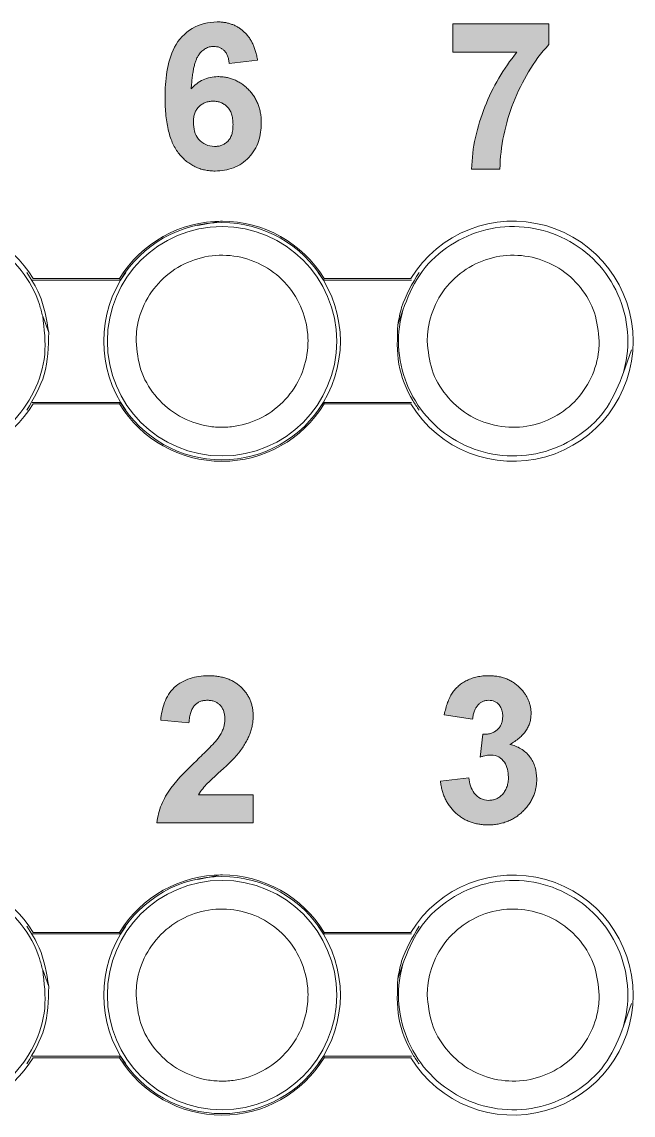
# Model space of a CAD drawing. Extents: x 222 to 1672, y 144 to 807.
# Drawn here: x 459.86 to 465.19, y 457.83 to 467.36 of the extents above; entities that cross this region are included whole.
import ezdxf

# ---------------------------------------------------------------- set-up
doc = ezdxf.new("R2010")
doc.units = 0
doc.header["$LTSCALE"] = 2
doc.header["$MEASUREMENT"] = 0
doc.layers.get('0').update_dxf_attribs({"linetype": 'CONTINUOUS'})
doc.layers.add('DIM', color=7, linetype='CONTINUOUS')

msp = doc.modelspace()

# ---------------------------------------------------------------- hatches: boundary and pattern name
at = {"layer": 'DIM', "lineweight": 5}
h = msp.add_hatch(color=256, dxfattribs=at)
edge = h.paths.add_edge_path(flags=0)
edge.add_spline(control_points=[(461.33569, 466.77605), (461.33696, 466.79407), (461.33939, 466.82851), (461.34445, 466.87769), (461.35078, 466.92208), (461.35851, 466.96172), (461.367, 466.99679), (461.37701, 467.02709), (461.38806, 467.0528), (461.40095, 467.07378), (461.41474, 467.09117), (461.42898, 467.10607), (461.44414, 467.11859), (461.45985, 467.12901), (461.47639, 467.13703), (461.49369, 467.14272), (461.51164, 467.14654), (461.52397, 467.14684), (461.53016, 467.14699)], knot_values=[0, 0, 0, 0, 0.2345206, 0.448369, 0.6419099, 0.8166182, 0.9727201, 1.1100513, 1.2306891, 1.3351541, 1.4287177, 1.5184939, 1.6023278, 1.683555, 1.7627415, 1.8402104, 1.9197017, 2, 2, 2, 2], weights=[1, 1, 1, 1, 1, 1, 1, 1, 1, 1, 1, 1, 1, 1, 1, 1, 1, 1, 1], degree=3, periodic=0)
edge.add_spline(control_points=[(461.53016, 467.14699), (461.5393, 467.14657), (461.55688, 467.14575), (461.58199, 467.13891), (461.60425, 467.12732), (461.62404, 467.11136), (461.64051, 467.09017), (461.65322, 467.06405), (461.66252, 467.03311), (461.66562, 467.01072), (461.66727, 466.99882)], knot_values=[0, 0, 0, 0, 0.243389, 0.4687318, 0.687713, 0.9088942, 1.1418662, 1.3976603, 1.6799159, 2, 2, 2, 2], weights=[1, 1, 1, 1, 1, 1, 1, 1, 1, 1, 1], degree=3, periodic=0)
edge.add_line((461.66727, 466.99882), (461.91423, 467.02583))
edge.add_spline(control_points=[(461.91423, 467.02583), (461.91191, 467.03907), (461.90739, 467.06496), (461.89785, 467.10227), (461.88625, 467.13717), (461.87275, 467.16973), (461.85666, 467.1997), (461.83862, 467.22736), (461.81856, 467.25269), (461.79635, 467.27538), (461.77236, 467.2955), (461.74677, 467.31305), (461.71982, 467.32811), (461.69105, 467.33989), (461.661, 467.34956), (461.62925, 467.35605), (461.59605, 467.36041), (461.57339, 467.36082), (461.5618, 467.36102)], knot_values=[0, 0, 0, 0, 0.15023, 0.2936913, 0.4301125, 0.561156, 0.6872493, 0.8098279, 0.929903, 1.0478622, 1.1642251, 1.2793653, 1.3943618, 1.5086648, 1.6263042, 1.7468262, 1.8704908, 2, 2, 2, 2], weights=[1, 1, 1, 1, 1, 1, 1, 1, 1, 1, 1, 1, 1, 1, 1, 1, 1, 1, 1], degree=3, periodic=0)
edge.add_spline(control_points=[(461.5618, 467.36102), (461.48555, 467.35923), (461.40939, 467.34337), (461.27903, 467.26417), (461.22572, 467.20693), (461.15469, 467.07386), (461.13509, 466.99923), (461.11172, 466.85187), (461.10854, 466.77695), (461.10751, 466.70171)], knot_values=[0, 0, 0, 0, 0.5, 0.5, 1, 1, 1.5, 1.5, 2, 2, 2, 2], weights=[1, 1, 1, 1, 1, 1, 1, 1, 1, 1], degree=3, periodic=0)
edge.add_spline(control_points=[(461.10751, 466.70171), (461.10778, 466.67425), (461.1083, 466.62125), (461.11443, 466.54475), (461.12365, 466.47408), (461.13689, 466.40937), (461.15394, 466.35066), (461.17511, 466.298), (461.19982, 466.25104), (461.22908, 466.21041), (461.26082, 466.17495), (461.29498, 466.14441), (461.33117, 466.11847), (461.36949, 466.09721), (461.4099, 466.08065), (461.45242, 466.06872), (461.49717, 466.06169), (461.52774, 466.06083), (461.54328, 466.0604)], knot_values=[0, 0, 0, 0, 0.1881539, 0.3632651, 0.5257952, 0.6764762, 0.8156069, 0.9443064, 1.0650213, 1.1783892, 1.2866188, 1.3906981, 1.4918339, 1.5912954, 1.6904158, 1.790542, 1.8934695, 2, 2, 2, 2], weights=[1, 1, 1, 1, 1, 1, 1, 1, 1, 1, 1, 1, 1, 1, 1, 1, 1, 1, 1], degree=3, periodic=0)
edge.add_spline(control_points=[(461.54328, 466.0604), (461.59813, 466.06164), (461.65318, 466.06894), (461.75459, 466.10823), (461.80071, 466.13997), (461.87639, 466.2198), (461.90523, 466.26765), (461.94023, 466.37086), (461.94589, 466.42462), (461.94715, 466.47919)], knot_values=[0, 0, 0, 0, 0.5, 0.5, 1, 1, 1.5, 1.5, 2, 2, 2, 2], weights=[1, 1, 1, 1, 1, 1, 1, 1, 1, 1], degree=3, periodic=0)
edge.add_spline(control_points=[(461.94715, 466.47919), (461.9468, 466.49378), (461.94612, 466.52229), (461.9409, 466.56407), (461.93217, 466.60367), (461.92014, 466.64145), (461.90396, 466.67686), (461.88505, 466.71062), (461.86206, 466.74195), (461.83603, 466.77097), (461.80769, 466.79732), (461.77762, 466.82038), (461.74624, 466.84017), (461.71305, 466.85579), (461.67869, 466.86821), (461.64298, 466.87738), (461.60577, 466.88248), (461.58051, 466.88321), (461.56772, 466.88358)], knot_values=[0, 0, 0, 0, 0.1413477, 0.2761271, 0.407144, 0.5337733, 0.6594561, 0.7837252, 0.9080194, 1.0351002, 1.1608983, 1.2823617, 1.4017708, 1.519565, 1.6370307, 1.7553044, 1.8760812, 2, 2, 2, 2], weights=[1, 1, 1, 1, 1, 1, 1, 1, 1, 1, 1, 1, 1, 1, 1, 1, 1, 1, 1], degree=3, periodic=0)
edge.add_spline(control_points=[(461.56772, 466.88358), (461.52366, 466.8821), (461.47959, 466.87465), (461.39986, 466.83787), (461.36568, 466.80864), (461.33569, 466.77605)], knot_values=[0, 0, 0, 0, 1, 1, 2, 2, 2, 2], weights=[1, 1, 1, 1, 1, 1], degree=3, periodic=0)
edge = h.paths.add_edge_path(flags=0)
edge.add_spline(control_points=[(461.7002, 466.46659), (461.70004, 466.45835), (461.69973, 466.44245), (461.69772, 466.41949), (461.6942, 466.3983), (461.68901, 466.37895), (461.68267, 466.36129), (461.67468, 466.34545), (461.66512, 466.33146), (461.65069, 466.31547), (461.63026, 466.29875), (461.60207, 466.28479), (461.57117, 466.27589), (461.54952, 466.27492), (461.53839, 466.27442)], knot_values=[0, 0, 0, 0, 0.1731017, 0.3341497, 0.4840737, 0.6239669, 0.7545408, 0.8778609, 0.9958368, 1.1094366, 1.3298291, 1.5458376, 1.7666644, 2, 2, 2, 2], weights=[1, 1, 1, 1, 1, 1, 1, 1, 1, 1, 1, 1, 1, 1, 1], degree=3, periodic=0)
edge.add_spline(control_points=[(461.53839, 466.27442), (461.51213, 466.27577), (461.48579, 466.28025), (461.43901, 466.30338), (461.41792, 466.31955), (461.36609, 466.37931), (461.35507, 466.43272), (461.35447, 466.48485)], knot_values=[0, 0, 0, 0, 0.5, 0.5, 1, 1, 2, 2, 2, 2], weights=[1, 1, 1, 1, 1, 1, 1, 1], degree=3, periodic=0)
edge.add_spline(control_points=[(461.35447, 466.48485), (461.35461, 466.49223), (461.35488, 466.5066), (461.35721, 466.52743), (461.36105, 466.54689), (461.36641, 466.56492), (461.37334, 466.58165), (461.38223, 466.59677), (461.39217, 466.61085), (461.40766, 466.62714), (461.42967, 466.64416), (461.4593, 466.65892), (461.4918, 466.66815), (461.51441, 466.66908), (461.52605, 466.66955)], knot_values=[0, 0, 0, 0, 0.1555237, 0.3028172, 0.4410503, 0.5731328, 0.698673, 0.8217431, 0.9421299, 1.0610425, 1.2942143, 1.5245673, 1.7552037, 2, 2, 2, 2], weights=[1, 1, 1, 1, 1, 1, 1, 1, 1, 1, 1, 1, 1, 1, 1], degree=3, periodic=0)
edge.add_spline(control_points=[(461.52605, 466.66955), (461.53803, 466.669), (461.56135, 466.66793), (461.59462, 466.65834), (461.62466, 466.64277), (461.6469, 466.62507), (461.66227, 466.6076), (461.6726, 466.59274), (461.68111, 466.57588), (461.68832, 466.55749), (461.69365, 466.53718), (461.69747, 466.51524), (461.6998, 466.4915), (461.70006, 466.47508), (461.7002, 466.46659)], knot_values=[0, 0, 0, 0, 0.2367767, 0.4608026, 0.6786492, 0.9031438, 1.0185727, 1.1381442, 1.2603484, 1.3914555, 1.5285443, 1.6750282, 1.8319083, 2, 2, 2, 2], weights=[1, 1, 1, 1, 1, 1, 1, 1, 1, 1, 1, 1, 1, 1, 1], degree=3, periodic=0)
h = msp.add_hatch(color=256, dxfattribs=at)
edge = h.paths.add_edge_path(flags=0)
edge.add_line((463.7812, 466.07686), (464.02815, 466.07686))
edge.add_spline(control_points=[(464.02815, 466.07686), (464.02929, 466.17687), (464.04144, 466.27661), (464.08295, 466.47068), (464.11041, 466.56589), (464.18294, 466.7515), (464.2278, 466.84076), (464.32911, 467.01029), (464.38544, 467.09146), (464.4562, 467.16346)], knot_values=[0, 0, 0, 0, 0.5, 0.5, 1, 1, 1.5, 1.5, 2, 2, 2, 2], weights=[1, 1, 1, 1, 1, 1, 1, 1, 1, 1], degree=3, periodic=0)
edge.add_line((464.4562, 467.16346), (464.4562, 467.34456))
edge.add_line((464.4562, 467.34456), (463.61656, 467.34456))
edge.add_line((463.61656, 467.34456), (463.61656, 467.0976))
edge.add_line((463.61656, 467.0976), (464.17658, 467.0976))
edge.add_spline(control_points=[(464.17658, 467.0976), (464.05945, 466.95253), (463.96545, 466.79386), (463.86281, 466.53348), (463.835, 466.4447), (463.79491, 466.26239), (463.7847, 466.17004), (463.7812, 466.07686)], knot_values=[0, 0, 0, 0, 1, 1, 1.5, 1.5, 2, 2, 2, 2], weights=[1, 1, 1, 1, 1, 1, 1, 1], degree=3, periodic=0)
h = msp.add_hatch(color=256, dxfattribs=at)
edge = h.paths.add_edge_path(flags=0)
edge.add_spline(control_points=[(461.5802, 461.13007), (461.55244, 461.09108), (461.51929, 461.05684), (461.45215, 460.98912), (461.41797, 460.95586), (461.38367, 460.92273)], knot_values=[0, 0, 0, 0, 1, 1, 2, 2, 2, 2], weights=[1, 1, 1, 1, 1, 1], degree=3, periodic=0)
edge.add_spline(control_points=[(461.38367, 460.92273), (461.30372, 460.84587), (461.22379, 460.76796), (461.12456, 460.63486), (461.09627, 460.58635), (461.05578, 460.48509), (461.04378, 460.43174), (461.03639, 460.37686)], knot_values=[0, 0, 0, 0, 1, 1, 1.5, 1.5, 2, 2, 2, 2], weights=[1, 1, 1, 1, 1, 1, 1, 1], degree=3, periodic=0)
edge.add_line((461.03639, 460.37686), (461.87603, 460.37686))
edge.add_line((461.87603, 460.37686), (461.87603, 460.62382))
edge.add_line((461.87603, 460.62382), (461.39885, 460.62382))
edge.add_spline(control_points=[(461.39885, 460.62382), (461.42154, 460.66044), (461.44809, 460.69351), (461.50878, 460.7526), (461.53992, 460.78141), (461.63427, 460.86697), (461.69861, 460.92297), (461.75153, 460.98962)], knot_values=[0, 0, 0, 0, 0.5, 0.5, 1, 1, 2, 2, 2, 2], weights=[1, 1, 1, 1, 1, 1, 1, 1], degree=3, periodic=0)
edge.add_spline(control_points=[(461.75153, 460.98962), (461.76186, 461.00327), (461.78188, 461.02972), (461.80744, 461.07062), (461.82946, 461.11015), (461.84654, 461.1495), (461.86001, 461.18876), (461.86913, 461.22887), (461.87509, 461.26992), (461.87572, 461.29769), (461.87603, 461.31168)], knot_values=[0, 0, 0, 0, 0.2916211, 0.5647971, 0.8210742, 1.0618278, 1.2946723, 1.5271452, 1.7616475, 2, 2, 2, 2], weights=[1, 1, 1, 1, 1, 1, 1, 1, 1, 1, 1], degree=3, periodic=0)
edge.add_spline(control_points=[(461.87603, 461.31168), (461.87579, 461.32388), (461.87532, 461.34787), (461.86989, 461.383), (461.8617, 461.4166), (461.85045, 461.44881), (461.83532, 461.47921), (461.81718, 461.50827), (461.79582, 461.53585), (461.7711, 461.56149), (461.7437, 461.58487), (461.71363, 461.60537), (461.681, 461.62264), (461.64593, 461.63685), (461.60828, 461.64751), (461.5684, 461.65556), (461.52595, 461.66018), (461.49687, 461.66073), (461.48194, 461.66102)], knot_values=[0, 0, 0, 0, 0.1235359, 0.2430179, 0.3593862, 0.4737507, 0.5880359, 0.7028355, 0.8205401, 0.9410295, 1.0631198, 1.1851079, 1.3091473, 1.4366586, 1.5678726, 1.705266, 1.8486701, 2, 2, 2, 2], weights=[1, 1, 1, 1, 1, 1, 1, 1, 1, 1, 1, 1, 1, 1, 1, 1, 1, 1, 1], degree=3, periodic=0)
edge.add_spline(control_points=[(461.48194, 461.66102), (461.42861, 461.66032), (461.37556, 461.65416), (461.27521, 461.62082), (461.22724, 461.59487), (461.14904, 461.52247), (461.12133, 461.47563), (461.08449, 461.37764), (461.07556, 461.326), (461.06932, 461.27361)], knot_values=[0, 0, 0, 0, 0.5, 0.5, 1, 1, 1.5, 1.5, 2, 2, 2, 2], weights=[1, 1, 1, 1, 1, 1, 1, 1, 1, 1], degree=3, periodic=0)
edge.add_line((461.06932, 461.27361), (461.31627, 461.24943))
edge.add_spline(control_points=[(461.31627, 461.24943), (461.31684, 461.25802), (461.31794, 461.27456), (461.32139, 461.29833), (461.32568, 461.32016), (461.33101, 461.34017), (461.33773, 461.35822), (461.34543, 461.37452), (461.3541, 461.38901), (461.36709, 461.40545), (461.38639, 461.4221), (461.41319, 461.43696), (461.44396, 461.4455), (461.46559, 461.44649), (461.47679, 461.44699)], knot_values=[0, 0, 0, 0, 0.1797459, 0.3462231, 0.5015366, 0.644539, 0.7783326, 0.9033566, 1.0207392, 1.1304308, 1.3399413, 1.5484302, 1.7662421, 2, 2, 2, 2], weights=[1, 1, 1, 1, 1, 1, 1, 1, 1, 1, 1, 1, 1, 1, 1], degree=3, periodic=0)
edge.add_spline(control_points=[(461.47679, 461.44699), (461.48807, 461.44646), (461.50966, 461.44543), (461.54026, 461.43744), (461.5669, 461.42352), (461.58946, 461.4041), (461.60747, 461.37938), (461.62034, 461.34982), (461.62775, 461.31556), (461.62862, 461.29131), (461.62908, 461.2785)], knot_values=[0, 0, 0, 0, 0.2624621, 0.5021836, 0.7299072, 0.9564199, 1.1892243, 1.4359275, 1.7018521, 2, 2, 2, 2], weights=[1, 1, 1, 1, 1, 1, 1, 1, 1, 1, 1], degree=3, periodic=0)
edge.add_spline(control_points=[(461.62908, 461.2785), (461.62844, 461.26619), (461.62715, 461.24116), (461.61771, 461.20371), (461.60198, 461.16624), (461.58764, 461.14242), (461.5802, 461.13007)], knot_values=[0, 0, 0, 0, 0.4661912, 0.947618, 1.4544089, 2, 2, 2, 2], weights=[1, 1, 1, 1, 1, 1, 1], degree=3, periodic=0)
h = msp.add_hatch(color=256, dxfattribs=at)
edge = h.paths.add_edge_path(flags=0)
edge.add_spline(control_points=[(464.10257, 460.7779), (464.10242, 460.77035), (464.10214, 460.75556), (464.0998, 460.73396), (464.09596, 460.71348), (464.09058, 460.69419), (464.0837, 460.676), (464.07483, 460.65931), (464.06473, 460.64369), (464.05326, 460.62929), (464.04033, 460.61665), (464.02711, 460.60505), (464.01261, 460.5959), (463.99785, 460.58767), (463.9819, 460.58189), (463.9654, 460.57742), (463.94813, 460.57481), (463.9364, 460.57455), (463.93047, 460.57442)], knot_values=[0, 0, 0, 0, 0.151661, 0.2971724, 0.4356746, 0.5698245, 0.6990519, 0.8254005, 0.9486589, 1.0723977, 1.1941912, 1.3115182, 1.4247403, 1.5380148, 1.6503028, 1.7643603, 1.8810407, 2, 2, 2, 2], weights=[1, 1, 1, 1, 1, 1, 1, 1, 1, 1, 1, 1, 1, 1, 1, 1, 1, 1, 1], degree=3, periodic=0)
edge.add_spline(control_points=[(463.93047, 460.57442), (463.90612, 460.57559), (463.88185, 460.57968), (463.83863, 460.60174), (463.82009, 460.61821), (463.77497, 460.67516), (463.76356, 460.72403), (463.75683, 460.77199)], knot_values=[0, 0, 0, 0, 0.5, 0.5, 1, 1, 2, 2, 2, 2], weights=[1, 1, 1, 1, 1, 1, 1, 1], degree=3, periodic=0)
edge.add_line((463.75683, 460.77199), (463.50988, 460.74163))
edge.add_spline(control_points=[(463.50988, 460.74163), (463.5116, 460.7277), (463.51496, 460.7004), (463.52427, 460.6608), (463.53593, 460.6231), (463.55092, 460.58744), (463.569, 460.55388), (463.59002, 460.52236), (463.6136, 460.49259), (463.64046, 460.46551), (463.66934, 460.44068), (463.70065, 460.41944), (463.73348, 460.4009), (463.76831, 460.38593), (463.80511, 460.37469), (463.84358, 460.36652), (463.88384, 460.3611), (463.91133, 460.36064), (463.92533, 460.3604)], knot_values=[0, 0, 0, 0, 0.1351104, 0.2647113, 0.3911107, 0.5147174, 0.6366356, 0.7575571, 0.8791645, 1.0017854, 1.1242198, 1.2453807, 1.3655244, 1.4868511, 1.6096054, 1.7354452, 1.8653141, 2, 2, 2, 2], weights=[1, 1, 1, 1, 1, 1, 1, 1, 1, 1, 1, 1, 1, 1, 1, 1, 1, 1, 1], degree=3, periodic=0)
edge.add_spline(control_points=[(463.92533, 460.3604), (463.94009, 460.36074), (463.9692, 460.36143), (464.01188, 460.3668), (464.05266, 460.37622), (464.09158, 460.38897), (464.12863, 460.4057), (464.16403, 460.42558), (464.1971, 460.44995), (464.22822, 460.47718), (464.25659, 460.50704), (464.28149, 460.53878), (464.30239, 460.57221), (464.31987, 460.60698), (464.33294, 460.64358), (464.34242, 460.68157), (464.34866, 460.72111), (464.34923, 460.74804), (464.34952, 460.7617)], knot_values=[0, 0, 0, 0, 0.1360729, 0.2683363, 0.3956604, 0.5213944, 0.6452357, 0.7698516, 0.8949179, 1.0231905, 1.1506741, 1.2740098, 1.3944153, 1.513548, 1.6320706, 1.7518936, 1.874194, 2, 2, 2, 2], weights=[1, 1, 1, 1, 1, 1, 1, 1, 1, 1, 1, 1, 1, 1, 1, 1, 1, 1, 1], degree=3, periodic=0)
edge.add_spline(control_points=[(464.34952, 460.7617), (464.34868, 460.7963), (464.34514, 460.83048), (464.32472, 460.89682), (464.30867, 460.92767), (464.2663, 460.98272), (464.24114, 461.00602), (464.18155, 461.0422), (464.14922, 461.0539), (464.11543, 461.0619)], knot_values=[0, 0, 0, 0, 0.5, 0.5, 1, 1, 1.5, 1.5, 2, 2, 2, 2], weights=[1, 1, 1, 1, 1, 1, 1, 1, 1, 1], degree=3, periodic=0)
edge.add_spline(control_points=[(464.11543, 461.0619), (464.13004, 461.07033), (464.15829, 461.08662), (464.19588, 461.11545), (464.22833, 461.14577), (464.2547, 461.17873), (464.27491, 461.21404), (464.28954, 461.25136), (464.29864, 461.29084), (464.29963, 461.31798), (464.30013, 461.33175)], knot_values=[0, 0, 0, 0, 0.2933719, 0.5671357, 0.8226418, 1.0648522, 1.2988751, 1.5281125, 1.7606071, 2, 2, 2, 2], weights=[1, 1, 1, 1, 1, 1, 1, 1, 1, 1, 1], degree=3, periodic=0)
edge.add_spline(control_points=[(464.30013, 461.33175), (464.2999, 461.34154), (464.29944, 461.36103), (464.29524, 461.38984), (464.28818, 461.41778), (464.2787, 461.44511), (464.26596, 461.4714), (464.25093, 461.49726), (464.23298, 461.52214), (464.21915, 461.53766), (464.21215, 461.54552)], knot_values=[0, 0, 0, 0, 0.2477967, 0.4934815, 0.7352288, 0.9769858, 1.2246778, 1.4738409, 1.7336043, 2, 2, 2, 2], weights=[1, 1, 1, 1, 1, 1, 1, 1, 1, 1, 1], degree=3, periodic=0)
edge.add_spline(control_points=[(464.21215, 461.54552), (464.20309, 461.55474), (464.18516, 461.57299), (464.15488, 461.59643), (464.12271, 461.61675), (464.08797, 461.63289), (464.05125, 461.64557), (464.01237, 461.65453), (463.97127, 461.66005), (463.94309, 461.66069), (463.92867, 461.66102)], knot_values=[0, 0, 0, 0, 0.2456744, 0.4861395, 0.7264497, 0.9679524, 1.2129546, 1.4641753, 1.7257553, 2, 2, 2, 2], weights=[1, 1, 1, 1, 1, 1, 1, 1, 1, 1, 1], degree=3, periodic=0)
edge.add_spline(control_points=[(463.92867, 461.66102), (463.91183, 461.66056), (463.87883, 461.65964), (463.8307, 461.65163), (463.78498, 461.63911), (463.74219, 461.62136), (463.70277, 461.59941), (463.66767, 461.57317), (463.63708, 461.54325), (463.61095, 461.50896), (463.58937, 461.46959), (463.57058, 461.42493), (463.55468, 461.37434), (463.54688, 461.33826), (463.54281, 461.3194)], knot_values=[0, 0, 0, 0, 0.1775875, 0.3480706, 0.5133869, 0.6768927, 0.8357117, 0.9882749, 1.1380047, 1.2858664, 1.4414324, 1.6105097, 1.7965284, 2, 2, 2, 2], weights=[1, 1, 1, 1, 1, 1, 1, 1, 1, 1, 1, 1, 1, 1, 1], degree=3, periodic=0)
edge.add_line((463.54281, 461.3194), (463.78976, 461.28236))
edge.add_spline(control_points=[(463.78976, 461.28236), (463.7915, 461.29502), (463.7948, 461.31913), (463.80452, 461.35266), (463.81808, 461.38155), (463.83573, 461.4052), (463.85628, 461.42388), (463.87928, 461.43715), (463.90433, 461.44569), (463.92183, 461.44655), (463.93073, 461.44699)], knot_values=[0, 0, 0, 0, 0.3201526, 0.6092116, 0.8716646, 1.1158424, 1.34415, 1.5627713, 1.7775657, 2, 2, 2, 2], weights=[1, 1, 1, 1, 1, 1, 1, 1, 1, 1, 1], degree=3, periodic=0)
edge.add_spline(control_points=[(463.93073, 461.44699), (463.94817, 461.4462), (463.96571, 461.44424), (463.99754, 461.43061), (464.01161, 461.41991), (464.04488, 461.37968), (464.05192, 461.34452), (464.05318, 461.31014)], knot_values=[0, 0, 0, 0, 0.5, 0.5, 1, 1, 2, 2, 2, 2], weights=[1, 1, 1, 1, 1, 1, 1, 1], degree=3, periodic=0)
edge.add_spline(control_points=[(464.05318, 461.31014), (464.05264, 461.29852), (464.05161, 461.27608), (464.04342, 461.24405), (464.02886, 461.21595), (464.01247, 461.19569), (463.9967, 461.18201), (463.9836, 461.17302), (463.96923, 461.16537), (463.9535, 461.15966), (463.9366, 461.15485), (463.91839, 461.15192), (463.89894, 461.1503), (463.88563, 461.15053), (463.87877, 461.15065)], knot_values=[0, 0, 0, 0, 0.2587684, 0.4997303, 0.7295751, 0.9590306, 1.075491, 1.1936626, 1.3124503, 1.4369978, 1.565852, 1.7034192, 1.8471623, 2, 2, 2, 2], weights=[1, 1, 1, 1, 1, 1, 1, 1, 1, 1, 1, 1, 1, 1, 1], degree=3, periodic=0)
edge.add_line((463.87877, 461.15065), (463.85561, 460.95129))
edge.add_spline(control_points=[(463.85561, 460.95129), (463.86475, 460.95408), (463.88221, 460.95942), (463.90786, 460.96496), (463.93137, 460.96898), (463.94649, 460.96937), (463.95362, 460.96955)], knot_values=[0, 0, 0, 0, 0.5727948, 1.094248, 1.5727372, 2, 2, 2, 2], weights=[1, 1, 1, 1, 1, 1, 1], degree=3, periodic=0)
edge.add_spline(control_points=[(463.95362, 460.96955), (463.97646, 460.96802), (463.99929, 460.96409), (464.0386, 460.94097), (464.05498, 460.92479), (464.09388, 460.8693), (464.10089, 460.82294), (464.10257, 460.7779)], knot_values=[0, 0, 0, 0, 0.5, 0.5, 1, 1, 2, 2, 2, 2], weights=[1, 1, 1, 1, 1, 1, 1, 1], degree=3, periodic=0)

# ---------------------------------------------------------------- linework, layer by layer
at = {"linetype": 'Continuous', "lineweight": 5}
for p, q in [((463.61656, 467.34456), (464.4562, 467.34456)), ((463.61656, 467.0976), (463.61656, 467.34456)), ((464.4562, 467.34456), (464.4562, 467.16346)), ((461.91423, 467.02583), (461.66727, 466.99882)), ((464.17658, 467.0976), (463.61656, 467.0976)), ((464.02815, 466.07686), (463.7812, 466.07686)), ((461.60438, 465.62675), (461.39282, 465.58467)), ((460.71091, 465.12368), (459.9562, 465.12368)), ((460.76169, 465.17673), (460.76462, 465.17673)), ((462.44414, 465.17673), (462.44543, 465.17673)), ((463.25091, 465.12368), (462.4962, 465.12368)), ((459.94884, 465.11059), (460.71827, 465.11059)), ((462.48884, 465.11059), (463.25827, 465.11059)), ((463.18184, 464.84784), (463.13765, 464.71902)), ((460.04016, 464.79546), (460.09238, 464.65158)), ((465.17465, 464.50311), (465.10692, 464.30557)), ((460.71827, 464.04313), (459.94884, 464.04313)), ((459.9562, 464.03004), (460.71091, 464.03004)), ((460.76462, 463.97673), (460.76187, 463.97673)), ((462.44414, 463.97673), (462.44525, 463.97673)), ((463.25827, 464.04313), (462.48884, 464.04313)), ((462.4962, 464.03004), (463.25091, 464.03004)), ((463.78976, 461.28236), (463.54281, 461.3194)), ((461.31627, 461.24943), (461.06932, 461.27361)), ((463.85561, 460.95128), (463.87877, 461.15065)), ((463.50988, 460.74163), (463.75683, 460.77199)), ((461.39885, 460.62382), (461.87603, 460.62382)), ((461.87603, 460.62382), (461.87603, 460.37686)), ((461.87603, 460.37686), (461.03639, 460.37686)), ((461.60438, 459.92675), (461.39282, 459.88467)), ((459.94884, 459.41059), (460.71827, 459.41059)), ((460.71091, 459.42368), (459.9562, 459.42368)), ((460.76169, 459.47673), (460.76462, 459.47673)), ((462.44414, 459.47673), (462.44543, 459.47673)), ((462.48884, 459.41059), (463.25827, 459.41059)), ((463.25091, 459.42368), (462.4962, 459.42368)), ((463.18184, 459.14784), (463.13765, 459.01902)), ((460.04016, 459.09546), (460.09238, 458.95158)), ((465.17465, 458.80311), (465.10692, 458.60557)), ((460.71827, 458.34313), (459.94884, 458.34313)), ((459.9562, 458.33004), (460.71091, 458.33004)), ((460.76462, 458.27673), (460.76187, 458.27673)), ((462.44414, 458.27673), (462.44525, 458.27673)), ((463.25827, 458.34313), (462.48884, 458.34313)), ((462.4962, 458.33004), (463.25091, 458.33004))]:
    msp.add_line(p, q, dxfattribs=at)
at = {"linetype": 'Continuous', "lineweight": 5, "flags": 128}
for points in [[(460.71827, 465.11059), (460.7132, 465.1196), (460.71091, 465.12368)], [(462.48884, 465.11059), (462.49391, 465.1196), (462.4962, 465.12368)], [(460.71827, 464.04313), (460.7132, 464.03413), (460.71091, 464.03004)], [(462.48884, 464.04313), (462.49391, 464.03413), (462.4962, 464.03004)], [(460.71827, 459.41059), (460.7132, 459.4196), (460.71091, 459.42368)], [(462.48884, 459.41059), (462.49391, 459.4196), (462.4962, 459.42368)], [(460.71827, 458.34313), (460.7132, 458.33413), (460.71091, 458.33004)], [(462.48884, 458.34313), (462.49391, 458.33413), (462.4962, 458.33004)]]:
    msp.add_lwpolyline(points, dxfattribs=at)
at = {"linetype": 'Continuous', "lineweight": 5}
for centre in [(461.60438, 464.5767), (461.60438, 458.8767)]:
    msp.add_circle(centre, 1, dxfattribs=at)
for centre, radius, start, end in [((459.06356, 464.57686), 1.04682, 31.490802, 148.509198), ((461.60356, 464.57686), 1.04682, 31.490802, 148.509198), ((461.60356, 464.57686), 1.03373, 31.085274, 148.914726), ((464.14356, 464.57686), 1.04682, 211.490802, 148.509198), ((461.60438, 464.57673), 1.03208, 144.454517, 215.545483), ((461.60438, 464.57673), 1.03208, 324.454517, 35.545483), ((459.06356, 464.57686), 1.04682, 211.490802, 328.509198), ((461.60356, 464.57686), 1.04682, 211.490802, 328.509198), ((461.60356, 464.57686), 1.03373, 211.085274, 328.914726), ((459.06356, 458.87686), 1.04682, 31.490802, 148.509198), ((461.60356, 458.87686), 1.04682, 31.490802, 148.509198), ((461.60356, 458.87686), 1.03373, 31.085274, 148.914726), ((464.14356, 458.87686), 1.04682, 211.490802, 148.509198), ((461.60438, 458.87673), 1.03208, 144.454517, 215.545483), ((461.60438, 458.87673), 1.03208, 324.454517, 35.545483), ((459.06356, 458.87686), 1.04682, 211.490802, 328.509198), ((461.60356, 458.87686), 1.04682, 211.490802, 328.509198), ((461.60356, 458.87686), 1.03373, 211.085274, 328.914726)]:
    msp.add_arc(centre, radius, start, end, dxfattribs=at)
for points, knots in [([(461.10751, 466.70171), (461.10854, 466.77695), (461.11172, 466.85187), (461.13509, 466.99923), (461.15469, 467.07386), (461.22572, 467.20693), (461.27903, 467.26417), (461.40939, 467.34337), (461.48555, 467.35923), (461.5618, 467.36102)], [0, 0, 0, 0, 0.25, 0.25, 0.5, 0.5, 0.75, 0.75, 1, 1, 1, 1]), ([(461.5618, 467.36102), (461.57339, 467.36082), (461.59605, 467.36041), (461.62925, 467.35605), (461.661, 467.34956), (461.69105, 467.33989), (461.71982, 467.32811), (461.74677, 467.31305), (461.77236, 467.2955), (461.79635, 467.27538), (461.81856, 467.25269), (461.83862, 467.22736), (461.85666, 467.1997), (461.87275, 467.16973), (461.88625, 467.13717), (461.89785, 467.10227), (461.90739, 467.06496), (461.91191, 467.03907), (461.91423, 467.02583)], [0, 0, 0, 0, 0.0647546, 0.1265869, 0.1868479, 0.2456676, 0.3028191, 0.3603173, 0.4178874, 0.4760689, 0.5350485, 0.595086, 0.6563753, 0.719422, 0.7849438, 0.8531543, 0.924885, 1, 1, 1, 1]), ([(461.53016, 467.14699), (461.52397, 467.14684), (461.51164, 467.14654), (461.49369, 467.14272), (461.47639, 467.13703), (461.45985, 467.12901), (461.44414, 467.11859), (461.42898, 467.10607), (461.41474, 467.09117), (461.40095, 467.07378), (461.38806, 467.0528), (461.37701, 467.02709), (461.367, 466.99679), (461.35851, 466.96172), (461.35078, 466.92208), (461.34445, 466.87769), (461.33939, 466.82851), (461.33696, 466.79407), (461.33569, 466.77605)], [0, 0, 0, 0, 0.04014915, 0.07989479, 0.11862924, 0.1582225, 0.19883608, 0.24075303, 0.28564115, 0.33242297, 0.38465546, 0.44497434, 0.51363996, 0.59169089, 0.67904503, 0.77581551, 0.88273972, 1, 1, 1, 1]), ([(461.66727, 466.99882), (461.66562, 467.01072), (461.66252, 467.03311), (461.65322, 467.06405), (461.64051, 467.09017), (461.62404, 467.11136), (461.60425, 467.12732), (461.58199, 467.13891), (461.55688, 467.14575), (461.5393, 467.14657), (461.53016, 467.14699)], [0, 0, 0, 0, 0.160042, 0.3011699, 0.4290669, 0.5455529, 0.6561435, 0.7656341, 0.8783055, 1, 1, 1, 1]), ([(464.4562, 467.16346), (464.38544, 467.09146), (464.32911, 467.01029), (464.2278, 466.84076), (464.18294, 466.7515), (464.11041, 466.56589), (464.08295, 466.47068), (464.04144, 466.27661), (464.02929, 466.17687), (464.02815, 466.07686)], [0, 0, 0, 0, 0.25, 0.25, 0.5, 0.5, 0.75, 0.75, 1, 1, 1, 1]), ([(463.7812, 466.07686), (463.7847, 466.17004), (463.79491, 466.26239), (463.835, 466.4447), (463.86281, 466.53348), (463.96545, 466.79386), (464.05945, 466.95253), (464.17658, 467.0976)], [0, 0, 0, 0, 0.25, 0.25, 0.5, 0.5, 1, 1, 1, 1]), ([(461.33569, 466.77605), (461.36568, 466.80864), (461.39986, 466.83787), (461.47959, 466.87465), (461.52366, 466.8821), (461.56772, 466.88358)], [0, 0, 0, 0, 0.5, 0.5, 1, 1, 1, 1]), ([(461.56772, 466.88358), (461.58051, 466.88321), (461.60577, 466.88248), (461.64298, 466.87738), (461.67869, 466.86821), (461.71305, 466.85579), (461.74624, 466.84017), (461.77762, 466.82038), (461.80769, 466.79732), (461.83603, 466.77097), (461.86206, 466.74195), (461.88505, 466.71062), (461.90396, 466.67686), (461.92014, 466.64145), (461.93217, 466.60367), (461.9409, 466.56407), (461.94612, 466.52229), (461.9468, 466.49378), (461.94715, 466.47919)], [0, 0, 0, 0, 0.0619594, 0.1223478, 0.1814846, 0.2402175, 0.2991146, 0.3588191, 0.4195508, 0.4824499, 0.5459903, 0.6081374, 0.6702719, 0.7331134, 0.796428, 0.8619365, 0.9293261, 1, 1, 1, 1]), ([(461.54328, 466.0604), (461.52774, 466.06083), (461.49717, 466.06169), (461.45242, 466.06872), (461.4099, 466.08065), (461.36949, 466.09721), (461.33117, 466.11847), (461.29498, 466.14441), (461.26082, 466.17495), (461.22908, 466.21041), (461.19982, 466.25104), (461.17511, 466.298), (461.15394, 466.35066), (461.13689, 466.40937), (461.12365, 466.47408), (461.11443, 466.54475), (461.1083, 466.62125), (461.10778, 466.67425), (461.10751, 466.70171)], [0, 0, 0, 0, 0.0532653, 0.104729, 0.1547921, 0.2043523, 0.254083, 0.304651, 0.3566906, 0.4108054, 0.4674893, 0.5278468, 0.5921965, 0.6617619, 0.7371024, 0.8183674, 0.9059231, 1, 1, 1, 1]), ([(461.52605, 466.66955), (461.51441, 466.66908), (461.4918, 466.66815), (461.4593, 466.65892), (461.42967, 466.64416), (461.40766, 466.62714), (461.39217, 466.61085), (461.38223, 466.59677), (461.37334, 466.58165), (461.36641, 466.56492), (461.36105, 466.54689), (461.35721, 466.52743), (461.35488, 466.5066), (461.35461, 466.49223), (461.35447, 466.48485)], [0, 0, 0, 0, 0.1223981, 0.2377164, 0.3528929, 0.4694788, 0.5289351, 0.5891285, 0.6506635, 0.7134336, 0.7794749, 0.8485914, 0.9222381, 1, 1, 1, 1]), ([(461.7002, 466.46659), (461.70006, 466.47508), (461.6998, 466.4915), (461.69747, 466.51524), (461.69365, 466.53718), (461.68832, 466.55749), (461.68111, 466.57588), (461.6726, 466.59274), (461.66227, 466.6076), (461.6469, 466.62507), (461.62466, 466.64277), (461.59462, 466.65834), (461.56135, 466.66793), (461.53803, 466.669), (461.52605, 466.66955)], [0, 0, 0, 0, 0.0840458, 0.1624859, 0.2357278, 0.3042722, 0.3698258, 0.4309279, 0.4907136, 0.5484281, 0.6606754, 0.7695987, 0.8816116, 1, 1, 1, 1]), ([(461.35447, 466.48485), (461.35507, 466.43272), (461.36609, 466.37931), (461.41792, 466.31955), (461.43901, 466.30338), (461.48579, 466.28025), (461.51213, 466.27577), (461.53839, 466.27442)], [0, 0, 0, 0, 0.5, 0.5, 0.75, 0.75, 1, 1, 1, 1]), ([(461.53839, 466.27442), (461.54952, 466.27492), (461.57117, 466.27589), (461.60207, 466.28479), (461.63026, 466.29875), (461.65069, 466.31547), (461.66512, 466.33146), (461.67468, 466.34545), (461.68267, 466.36129), (461.68901, 466.37895), (461.6942, 466.3983), (461.69772, 466.41949), (461.69973, 466.44245), (461.70004, 466.45835), (461.7002, 466.46659)], [0, 0, 0, 0, 0.1166678, 0.2270812, 0.3350855, 0.4452817, 0.5020816, 0.5610696, 0.6227296, 0.6880165, 0.7579631, 0.8329251, 0.9134492, 1, 1, 1, 1]), ([(461.94715, 466.47919), (461.94589, 466.42462), (461.94023, 466.37086), (461.90523, 466.26765), (461.87639, 466.2198), (461.80071, 466.13997), (461.75459, 466.10823), (461.65318, 466.06894), (461.59813, 466.06164), (461.54328, 466.0604)], [0, 0, 0, 0, 0.25, 0.25, 0.5, 0.5, 0.75, 0.75, 1, 1, 1, 1]), ([(458.0886, 464.35795), (458.07479, 464.47009), (458.04717, 464.69438), (458.1499, 465.02415), (458.34783, 465.3017), (458.62866, 465.498), (458.95807, 465.59029), (459.29954, 465.56835), (459.61474, 465.43459), (459.86683, 465.20413), (459.99455, 464.97181), (460.03137, 464.82943), (460.04016, 464.79546)], [0, 0, 0, 0, 0.1073726, 0.2147449, 0.3221173, 0.42949, 0.5368624, 0.6442348, 0.7516075, 0.8589796, 0.9663522, 1, 1, 1, 1]), ([(463.18184, 464.84784), (463.22297, 464.95308), (463.30523, 465.16356), (463.55231, 465.40492), (463.85835, 465.5551), (464.19872, 465.59438), (464.53242, 465.51909), (464.82246, 465.33753), (465.03626, 465.07007), (465.14857, 464.74752), (465.15058, 464.48241), (465.11533, 464.33963), (465.10692, 464.30557)], [0, 0, 0, 0, 0.1073731, 0.2147458, 0.3221178, 0.4294903, 0.5368626, 0.6442352, 0.7516076, 0.8589805, 0.9663517, 1, 1, 1, 1]), ([(460.85438, 464.5767), (460.86267, 464.49237), (460.87925, 464.3237), (461.00857, 464.09921), (461.19884, 463.92857), (461.39688, 463.84741), (461.53194, 463.8287), (461.62529, 463.82548), (461.76135, 463.83489), (461.96417, 463.90226), (462.16703, 464.0594), (462.30659, 464.27461), (462.35091, 464.45847), (462.35727, 464.6434), (462.32567, 464.82987), (462.20124, 465.05415), (462.00955, 465.22486), (461.77217, 465.32242), (461.51586, 465.33593), (461.26959, 465.26384), (461.06086, 465.11424), (460.91418, 464.90422), (460.85882, 464.71325), (460.85523, 464.60301), (460.85438, 464.5767)], [0, 0, 0, 0, 0.05367534, 0.10735082, 0.16102647, 0.214702, 0.24125046, 0.24786612, 0.27441465, 0.3280901, 0.38176575, 0.43544154, 0.48911652, 0.50009954, 0.55377488, 0.60745036, 0.66112601, 0.71480155, 0.76847707, 0.82215263, 0.87582842, 0.92950354, 0.98317921, 1, 1, 1, 1]), ([(464.89438, 464.5767), (464.88609, 464.66104), (464.8695, 464.82971), (464.74022, 465.05419), (464.54982, 465.22485), (464.3121, 465.32242), (464.05588, 465.33593), (463.80959, 465.26384), (463.60086, 465.11424), (463.45418, 464.90422), (463.39882, 464.71325), (463.39523, 464.60301), (463.39438, 464.5767)], [0, 0, 0, 0, 0.1073721, 0.2147444, 0.322117, 0.4294895, 0.5368619, 0.6442344, 0.7516074, 0.858979, 0.9663517, 1, 1, 1, 1]), ([(460.09238, 464.65158), (460.07381, 464.76718), (460.04358, 464.95538), (459.94175, 465.11511), (459.90247, 465.17673)], [0, 0, 0, 0, 0.6142239, 1, 1, 1, 1]), ([(463.32356, 465.17673), (463.26376, 465.07808), (463.17667, 464.93439), (463.14696, 464.77042), (463.13765, 464.71902)], [0, 0, 0, 0, 0.686579, 1, 1, 1, 1]), ([(465.10692, 464.30557), (465.06579, 464.20033), (464.98352, 463.98985), (464.73645, 463.74849), (464.43041, 463.59831), (464.09004, 463.55902), (463.75634, 463.63433), (463.4663, 463.81587), (463.2525, 464.08333), (463.14018, 464.40589), (463.13817, 464.671), (463.17343, 464.81378), (463.18184, 464.84784)], [0, 0, 0, 0, 0.10737216, 0.21474474, 0.32211736, 0.42948993, 0.53686262, 0.64423477, 0.75160721, 0.85898027, 0.96635286, 1, 1, 1, 1]), ([(460.04016, 464.79546), (460.05397, 464.68332), (460.08159, 464.45903), (459.97886, 464.12926), (459.78093, 463.8517), (459.5001, 463.65542), (459.17069, 463.56312), (458.82922, 463.58506), (458.51402, 463.71882), (458.26193, 463.94927), (458.1342, 464.18159), (458.09738, 464.32398), (458.0886, 464.35795)], [0, 0, 0, 0, 0.1073728, 0.2147451, 0.3221177, 0.4294898, 0.5368623, 0.6442348, 0.7516073, 0.8589794, 0.9663522, 1, 1, 1, 1]), ([(459.90247, 463.97673), (459.96223, 464.07781), (460.08513, 464.28568), (460.08992, 464.5274), (460.09238, 464.65158)], [0, 0, 0, 0, 0.4862569, 1, 1, 1, 1]), ([(463.13765, 464.71902), (463.13285, 464.60441), (463.12325, 464.37519), (463.22235, 464.12472), (463.30504, 464.0038), (463.32356, 463.97673)], [0, 0, 0, 0, 0.43698259, 0.87396271, 1, 1, 1, 1]), ([(463.39438, 464.5767), (463.40267, 464.49237), (463.41926, 464.3237), (463.54854, 464.09921), (463.73893, 463.92856), (463.97666, 463.83098), (464.23287, 463.81749), (464.47917, 463.88957), (464.6879, 464.03917), (464.83458, 464.24919), (464.88994, 464.44016), (464.89352, 464.5504), (464.89438, 464.5767)], [0, 0, 0, 0, 0.1073722, 0.2147447, 0.3221174, 0.4294901, 0.5368625, 0.6442352, 0.7516074, 0.8589804, 0.9663517, 1, 1, 1, 1]), ([(461.06932, 461.27361), (461.07556, 461.326), (461.08449, 461.37764), (461.12133, 461.47563), (461.14904, 461.52247), (461.22724, 461.59487), (461.27521, 461.62082), (461.37556, 461.65416), (461.42861, 461.66032), (461.48194, 461.66102)], [0, 0, 0, 0, 0.25, 0.25, 0.5, 0.5, 0.75, 0.75, 1, 1, 1, 1]), ([(461.48194, 461.66102), (461.49687, 461.66073), (461.52595, 461.66018), (461.5684, 461.65556), (461.60828, 461.64751), (461.64593, 461.63685), (461.681, 461.62264), (461.71363, 461.60537), (461.7437, 461.58487), (461.7711, 461.56149), (461.79582, 461.53585), (461.81718, 461.50827), (461.83532, 461.47921), (461.85045, 461.44881), (461.8617, 461.4166), (461.86989, 461.383), (461.87532, 461.34787), (461.87579, 461.32388), (461.87603, 461.31168)], [0, 0, 0, 0, 0.075665, 0.147367, 0.2160637, 0.2816707, 0.3454263, 0.407446, 0.4684401, 0.5294852, 0.5897299, 0.6485822, 0.7059821, 0.7631246, 0.8203069, 0.8784911, 0.9382321, 1, 1, 1, 1]), ([(463.54281, 461.3194), (463.54688, 461.33826), (463.55468, 461.37434), (463.57058, 461.42493), (463.58937, 461.46959), (463.61095, 461.50896), (463.63708, 461.54325), (463.66767, 461.57317), (463.70277, 461.59941), (463.74219, 461.62136), (463.78498, 461.63911), (463.8307, 461.65163), (463.87883, 461.65964), (463.91183, 461.66056), (463.92867, 461.66102)], [0, 0, 0, 0, 0.1017358, 0.1947452, 0.2792838, 0.3570668, 0.4309976, 0.5058626, 0.5821441, 0.6615536, 0.7433066, 0.8259647, 0.9112063, 1, 1, 1, 1]), ([(463.92867, 461.66102), (463.94309, 461.66069), (463.97127, 461.66005), (464.01237, 461.65453), (464.05125, 461.64557), (464.08797, 461.63289), (464.12271, 461.61675), (464.15488, 461.59643), (464.18516, 461.57299), (464.20309, 461.55474), (464.21215, 461.54552)], [0, 0, 0, 0, 0.1371223, 0.2679124, 0.3935227, 0.5160238, 0.6367752, 0.7569302, 0.8771628, 1, 1, 1, 1]), ([(464.21215, 461.54552), (464.21915, 461.53766), (464.23298, 461.52214), (464.25093, 461.49726), (464.26596, 461.4714), (464.2787, 461.44511), (464.28818, 461.41778), (464.29524, 461.38984), (464.29944, 461.36103), (464.2999, 461.34154), (464.30013, 461.33175)], [0, 0, 0, 0, 0.1331978, 0.2630795, 0.3876611, 0.5115071, 0.6323856, 0.7532592, 0.8761017, 1, 1, 1, 1]), ([(461.47679, 461.44699), (461.46559, 461.44649), (461.44396, 461.4455), (461.41319, 461.43696), (461.38639, 461.4221), (461.36709, 461.40545), (461.3541, 461.38901), (461.34543, 461.37452), (461.33773, 461.35822), (461.33101, 461.34017), (461.32568, 461.32016), (461.32139, 461.29833), (461.31794, 461.27456), (461.31684, 461.25802), (461.31627, 461.24943)], [0, 0, 0, 0, 0.11687894, 0.22578488, 0.33002936, 0.43478458, 0.4896304, 0.54832168, 0.61083371, 0.67773048, 0.7492317, 0.82688847, 0.91012704, 1, 1, 1, 1]), ([(461.62908, 461.2785), (461.62862, 461.29131), (461.62775, 461.31556), (461.62034, 461.34982), (461.60747, 461.37938), (461.58946, 461.4041), (461.5669, 461.42352), (461.54026, 461.43744), (461.50966, 461.44543), (461.48807, 461.44646), (461.47679, 461.44699)], [0, 0, 0, 0, 0.1490739, 0.2820363, 0.4053879, 0.52179, 0.6350464, 0.7489082, 0.868769, 1, 1, 1, 1]), ([(463.93073, 461.44699), (463.92183, 461.44655), (463.90433, 461.44569), (463.87928, 461.43715), (463.85628, 461.42388), (463.83573, 461.4052), (463.81808, 461.38155), (463.80452, 461.35266), (463.7948, 461.31913), (463.7915, 461.29502), (463.78976, 461.28236)], [0, 0, 0, 0, 0.1112171, 0.2186144, 0.327925, 0.4420788, 0.5641677, 0.6953942, 0.8399237, 1, 1, 1, 1]), ([(464.05318, 461.31014), (464.05192, 461.34452), (464.04488, 461.37968), (464.01161, 461.41991), (463.99754, 461.43061), (463.96571, 461.44424), (463.94817, 461.4462), (463.93073, 461.44699)], [0, 0, 0, 0, 0.5, 0.5, 0.75, 0.75, 1, 1, 1, 1]), ([(461.87603, 461.31168), (461.87572, 461.29769), (461.87509, 461.26992), (461.86913, 461.22887), (461.86001, 461.18876), (461.84654, 461.1495), (461.82946, 461.11015), (461.80744, 461.07062), (461.78188, 461.02972), (461.76186, 461.00327), (461.75153, 460.98962)], [0, 0, 0, 0, 0.1191762, 0.2364274, 0.3526638, 0.4690861, 0.5894629, 0.7176015, 0.8541895, 1, 1, 1, 1]), ([(463.87877, 461.15065), (463.88563, 461.15053), (463.89894, 461.1503), (463.91839, 461.15192), (463.9366, 461.15485), (463.9535, 461.15966), (463.96923, 461.16537), (463.9836, 461.17302), (463.9967, 461.18201), (464.01247, 461.19569), (464.02886, 461.21595), (464.04342, 461.24405), (464.05161, 461.27608), (464.05264, 461.29852), (464.05318, 461.31014)], [0, 0, 0, 0, 0.0764189, 0.1482904, 0.217074, 0.2815011, 0.3437749, 0.4031687, 0.4622545, 0.5204847, 0.6352124, 0.7501349, 0.8706158, 1, 1, 1, 1]), ([(464.30013, 461.33175), (464.29963, 461.31798), (464.29864, 461.29084), (464.28954, 461.25136), (464.27491, 461.21404), (464.2547, 461.17873), (464.22833, 461.14577), (464.19588, 461.11545), (464.15829, 461.08662), (464.13004, 461.07033), (464.11543, 461.0619)], [0, 0, 0, 0, 0.1196965, 0.2359438, 0.3505624, 0.4675739, 0.5886791, 0.7164321, 0.853314, 1, 1, 1, 1]), ([(461.5802, 461.13007), (461.58764, 461.14242), (461.60198, 461.16624), (461.61771, 461.20371), (461.62715, 461.24116), (461.62844, 461.26619), (461.62908, 461.2785)], [0, 0, 0, 0, 0.2727956, 0.526191, 0.7669044, 1, 1, 1, 1]), ([(461.38367, 460.92273), (461.41797, 460.95586), (461.45215, 460.98912), (461.51929, 461.05684), (461.55244, 461.09108), (461.5802, 461.13007)], [0, 0, 0, 0, 0.5, 0.5, 1, 1, 1, 1]), ([(464.11543, 461.0619), (464.14922, 461.0539), (464.18155, 461.0422), (464.24114, 461.00602), (464.2663, 460.98272), (464.30867, 460.92767), (464.32472, 460.89682), (464.34514, 460.83048), (464.34868, 460.7963), (464.34952, 460.7617)], [0, 0, 0, 0, 0.25, 0.25, 0.5, 0.5, 0.75, 0.75, 1, 1, 1, 1]), ([(461.03639, 460.37686), (461.04378, 460.43174), (461.05578, 460.48509), (461.09627, 460.58635), (461.12456, 460.63486), (461.22379, 460.76796), (461.30372, 460.84587), (461.38367, 460.92273)], [0, 0, 0, 0, 0.25, 0.25, 0.5, 0.5, 1, 1, 1, 1]), ([(461.75153, 460.98962), (461.69861, 460.92297), (461.63427, 460.86697), (461.53992, 460.78141), (461.50878, 460.7526), (461.44809, 460.69351), (461.42154, 460.66044), (461.39885, 460.62382)], [0, 0, 0, 0, 0.5, 0.5, 0.75, 0.75, 1, 1, 1, 1]), ([(463.95362, 460.96955), (463.94649, 460.96937), (463.93137, 460.96898), (463.90786, 460.96496), (463.88221, 460.95942), (463.86475, 460.95408), (463.85561, 460.95129)], [0, 0, 0, 0, 0.2136314, 0.452876, 0.7136026, 1, 1, 1, 1]), ([(464.10257, 460.7779), (464.10089, 460.82294), (464.09388, 460.8693), (464.05498, 460.92479), (464.0386, 460.94097), (463.99929, 460.96409), (463.97646, 460.96802), (463.95362, 460.96955)], [0, 0, 0, 0, 0.5, 0.5, 0.75, 0.75, 1, 1, 1, 1]), ([(463.92533, 460.3604), (463.91133, 460.36064), (463.88384, 460.3611), (463.84358, 460.36652), (463.80511, 460.37469), (463.76831, 460.38593), (463.73348, 460.4009), (463.70065, 460.41944), (463.66934, 460.44068), (463.64046, 460.46551), (463.6136, 460.49259), (463.59002, 460.52236), (463.569, 460.55388), (463.55092, 460.58744), (463.53593, 460.6231), (463.52427, 460.6608), (463.51496, 460.7004), (463.5116, 460.7277), (463.50988, 460.74163)], [0, 0, 0, 0, 0.0673429, 0.1322774, 0.1951973, 0.2565744, 0.3172378, 0.3773096, 0.4378901, 0.4991073, 0.5604177, 0.6212215, 0.6816822, 0.7426413, 0.8044446, 0.8676444, 0.9324448, 1, 1, 1, 1]), ([(463.75683, 460.77199), (463.76356, 460.72403), (463.77497, 460.67516), (463.82009, 460.61821), (463.83863, 460.60174), (463.88185, 460.57968), (463.90612, 460.57559), (463.93047, 460.57442)], [0, 0, 0, 0, 0.5, 0.5, 0.75, 0.75, 1, 1, 1, 1]), ([(464.34952, 460.7617), (464.34923, 460.74804), (464.34866, 460.72111), (464.34242, 460.68157), (464.33294, 460.64358), (464.31987, 460.60698), (464.30239, 460.57221), (464.28149, 460.53878), (464.25659, 460.50704), (464.22822, 460.47718), (464.1971, 460.44995), (464.16403, 460.42558), (464.12863, 460.4057), (464.09158, 460.38897), (464.05266, 460.37622), (464.01188, 460.3668), (463.9692, 460.36143), (463.94009, 460.36074), (463.92533, 460.3604)], [0, 0, 0, 0, 0.062903, 0.1240532, 0.1839647, 0.243226, 0.3027923, 0.3629951, 0.424663, 0.4884047, 0.5525411, 0.6150742, 0.6773821, 0.7393028, 0.8021698, 0.8658318, 0.9319635, 1, 1, 1, 1]), ([(463.93047, 460.57442), (463.9364, 460.57455), (463.94813, 460.57481), (463.9654, 460.57742), (463.9819, 460.58189), (463.99785, 460.58767), (464.01261, 460.5959), (464.02711, 460.60505), (464.04033, 460.61665), (464.05326, 460.62929), (464.06473, 460.64369), (464.07483, 460.65931), (464.0837, 460.676), (464.09058, 460.69419), (464.09596, 460.71348), (464.0998, 460.73396), (464.10214, 460.75556), (464.10242, 460.77035), (464.10257, 460.7779)], [0, 0, 0, 0, 0.0594796, 0.1178198, 0.1748486, 0.2309926, 0.2876299, 0.3442409, 0.4029044, 0.4638011, 0.5256706, 0.5872997, 0.6504741, 0.7150878, 0.7821627, 0.8514138, 0.9241695, 1, 1, 1, 1]), ([(458.0886, 458.65795), (458.07479, 458.77009), (458.04717, 458.99438), (458.1499, 459.32415), (458.34783, 459.6017), (458.62866, 459.798), (458.95807, 459.89029), (459.29953, 459.86834), (459.61474, 459.73459), (459.86683, 459.50413), (459.99455, 459.27181), (460.03137, 459.12943), (460.04016, 459.09546)], [0, 0, 0, 0, 0.10737271, 0.21474504, 0.32211753, 0.42949002, 0.53686231, 0.64423479, 0.75160695, 0.85897948, 0.9663522, 1, 1, 1, 1]), ([(463.18184, 459.14784), (463.22297, 459.25308), (463.30523, 459.46356), (463.55231, 459.70492), (463.85835, 459.8551), (464.19872, 459.89439), (464.53242, 459.81908), (464.82246, 459.63753), (465.03626, 459.37007), (465.14857, 459.04752), (465.15058, 458.78241), (465.11533, 458.63963), (465.10692, 458.60557)], [0, 0, 0, 0, 0.1073726, 0.2147453, 0.3221177, 0.4294902, 0.5368627, 0.644235, 0.7516074, 0.8589798, 0.9663523, 1, 1, 1, 1]), ([(460.85438, 458.8767), (460.86267, 458.79237), (460.87925, 458.6237), (461.00857, 458.39921), (461.19884, 458.22857), (461.39688, 458.14741), (461.53194, 458.1287), (461.62529, 458.12549), (461.76135, 458.13488), (461.96417, 458.20226), (462.16703, 458.3594), (462.30659, 458.57461), (462.35091, 458.75847), (462.35727, 458.9434), (462.32567, 459.12987), (462.20124, 459.35416), (462.00955, 459.52486), (461.77217, 459.62242), (461.51586, 459.63592), (461.26959, 459.56384), (461.06085, 459.41424), (460.91418, 459.20422), (460.85882, 459.01325), (460.85523, 458.90301), (460.85438, 458.8767)], [0, 0, 0, 0, 0.05367535, 0.10735084, 0.16102649, 0.21470204, 0.24125056, 0.24786619, 0.27441469, 0.32809028, 0.38176569, 0.43544116, 0.48911692, 0.50009954, 0.55377528, 0.60745078, 0.66112617, 0.71480172, 0.76847723, 0.82215279, 0.87582813, 0.92950391, 0.98317921, 1, 1, 1, 1]), ([(464.89438, 458.8767), (464.88609, 458.96104), (464.8695, 459.12971), (464.74022, 459.3542), (464.54982, 459.52485), (464.3121, 459.62242), (464.05588, 459.63592), (463.80959, 459.56384), (463.60085, 459.41424), (463.45418, 459.20422), (463.39882, 459.01325), (463.39523, 458.90301), (463.39438, 458.8767)], [0, 0, 0, 0, 0.1073729, 0.2147452, 0.3221173, 0.4294899, 0.5368622, 0.6442348, 0.7516068, 0.8589797, 0.9663517, 1, 1, 1, 1]), ([(460.09238, 458.95158), (460.07381, 459.06718), (460.04358, 459.25538), (459.94175, 459.41511), (459.90247, 459.47673)], [0, 0, 0, 0, 0.614227, 1, 1, 1, 1]), ([(463.32356, 459.47673), (463.26376, 459.37808), (463.17667, 459.23439), (463.14696, 459.07042), (463.13765, 459.01902)], [0, 0, 0, 0, 0.6865729, 1, 1, 1, 1]), ([(465.10692, 458.60557), (465.06579, 458.50033), (464.98353, 458.28985), (464.73645, 458.04849), (464.43041, 457.89831), (464.09004, 457.85902), (463.75634, 457.93433), (463.4663, 458.11588), (463.2525, 458.38333), (463.14018, 458.70589), (463.13817, 458.971), (463.17343, 459.11378), (463.18184, 459.14784)], [0, 0, 0, 0, 0.1073727, 0.2147448, 0.3221174, 0.4294899, 0.5368624, 0.6442349, 0.7516073, 0.8589797, 0.9663523, 1, 1, 1, 1]), ([(460.04016, 459.09546), (460.05397, 458.98332), (460.08159, 458.75903), (459.97886, 458.42926), (459.78093, 458.1517), (459.5001, 457.95541), (459.17069, 457.86312), (458.82922, 457.88506), (458.51402, 458.01882), (458.26193, 458.24927), (458.1342, 458.48159), (458.09738, 458.62398), (458.0886, 458.65795)], [0, 0, 0, 0, 0.1073721, 0.21474499, 0.32211745, 0.42948992, 0.53686235, 0.64423481, 0.75160741, 0.8589795, 0.9663522, 1, 1, 1, 1]), ([(463.13765, 459.01902), (463.13285, 458.90441), (463.12325, 458.67519), (463.22235, 458.42472), (463.30504, 458.3038), (463.32356, 458.27673)], [0, 0, 0, 0, 0.4369804, 0.8739607, 1, 1, 1, 1]), ([(459.90247, 458.27673), (459.96223, 458.37781), (460.08513, 458.58568), (460.08992, 458.8274), (460.09238, 458.95158)], [0, 0, 0, 0, 0.48626059, 1, 1, 1, 1]), ([(463.39438, 458.8767), (463.40267, 458.79237), (463.41926, 458.6237), (463.54854, 458.39921), (463.73893, 458.22856), (463.97666, 458.13098), (464.23287, 458.11748), (464.47917, 458.18957), (464.6879, 458.33917), (464.83458, 458.54919), (464.88994, 458.74016), (464.89352, 458.8504), (464.89438, 458.8767)], [0, 0, 0, 0, 0.1073721, 0.2147445, 0.3221172, 0.4294898, 0.5368623, 0.6442348, 0.7516074, 0.8589797, 0.9663525, 1, 1, 1, 1])]:
    msp.add_open_spline(points, degree=3, knots=knots, dxfattribs=at)

doc.saveas('drawing.dxf')
